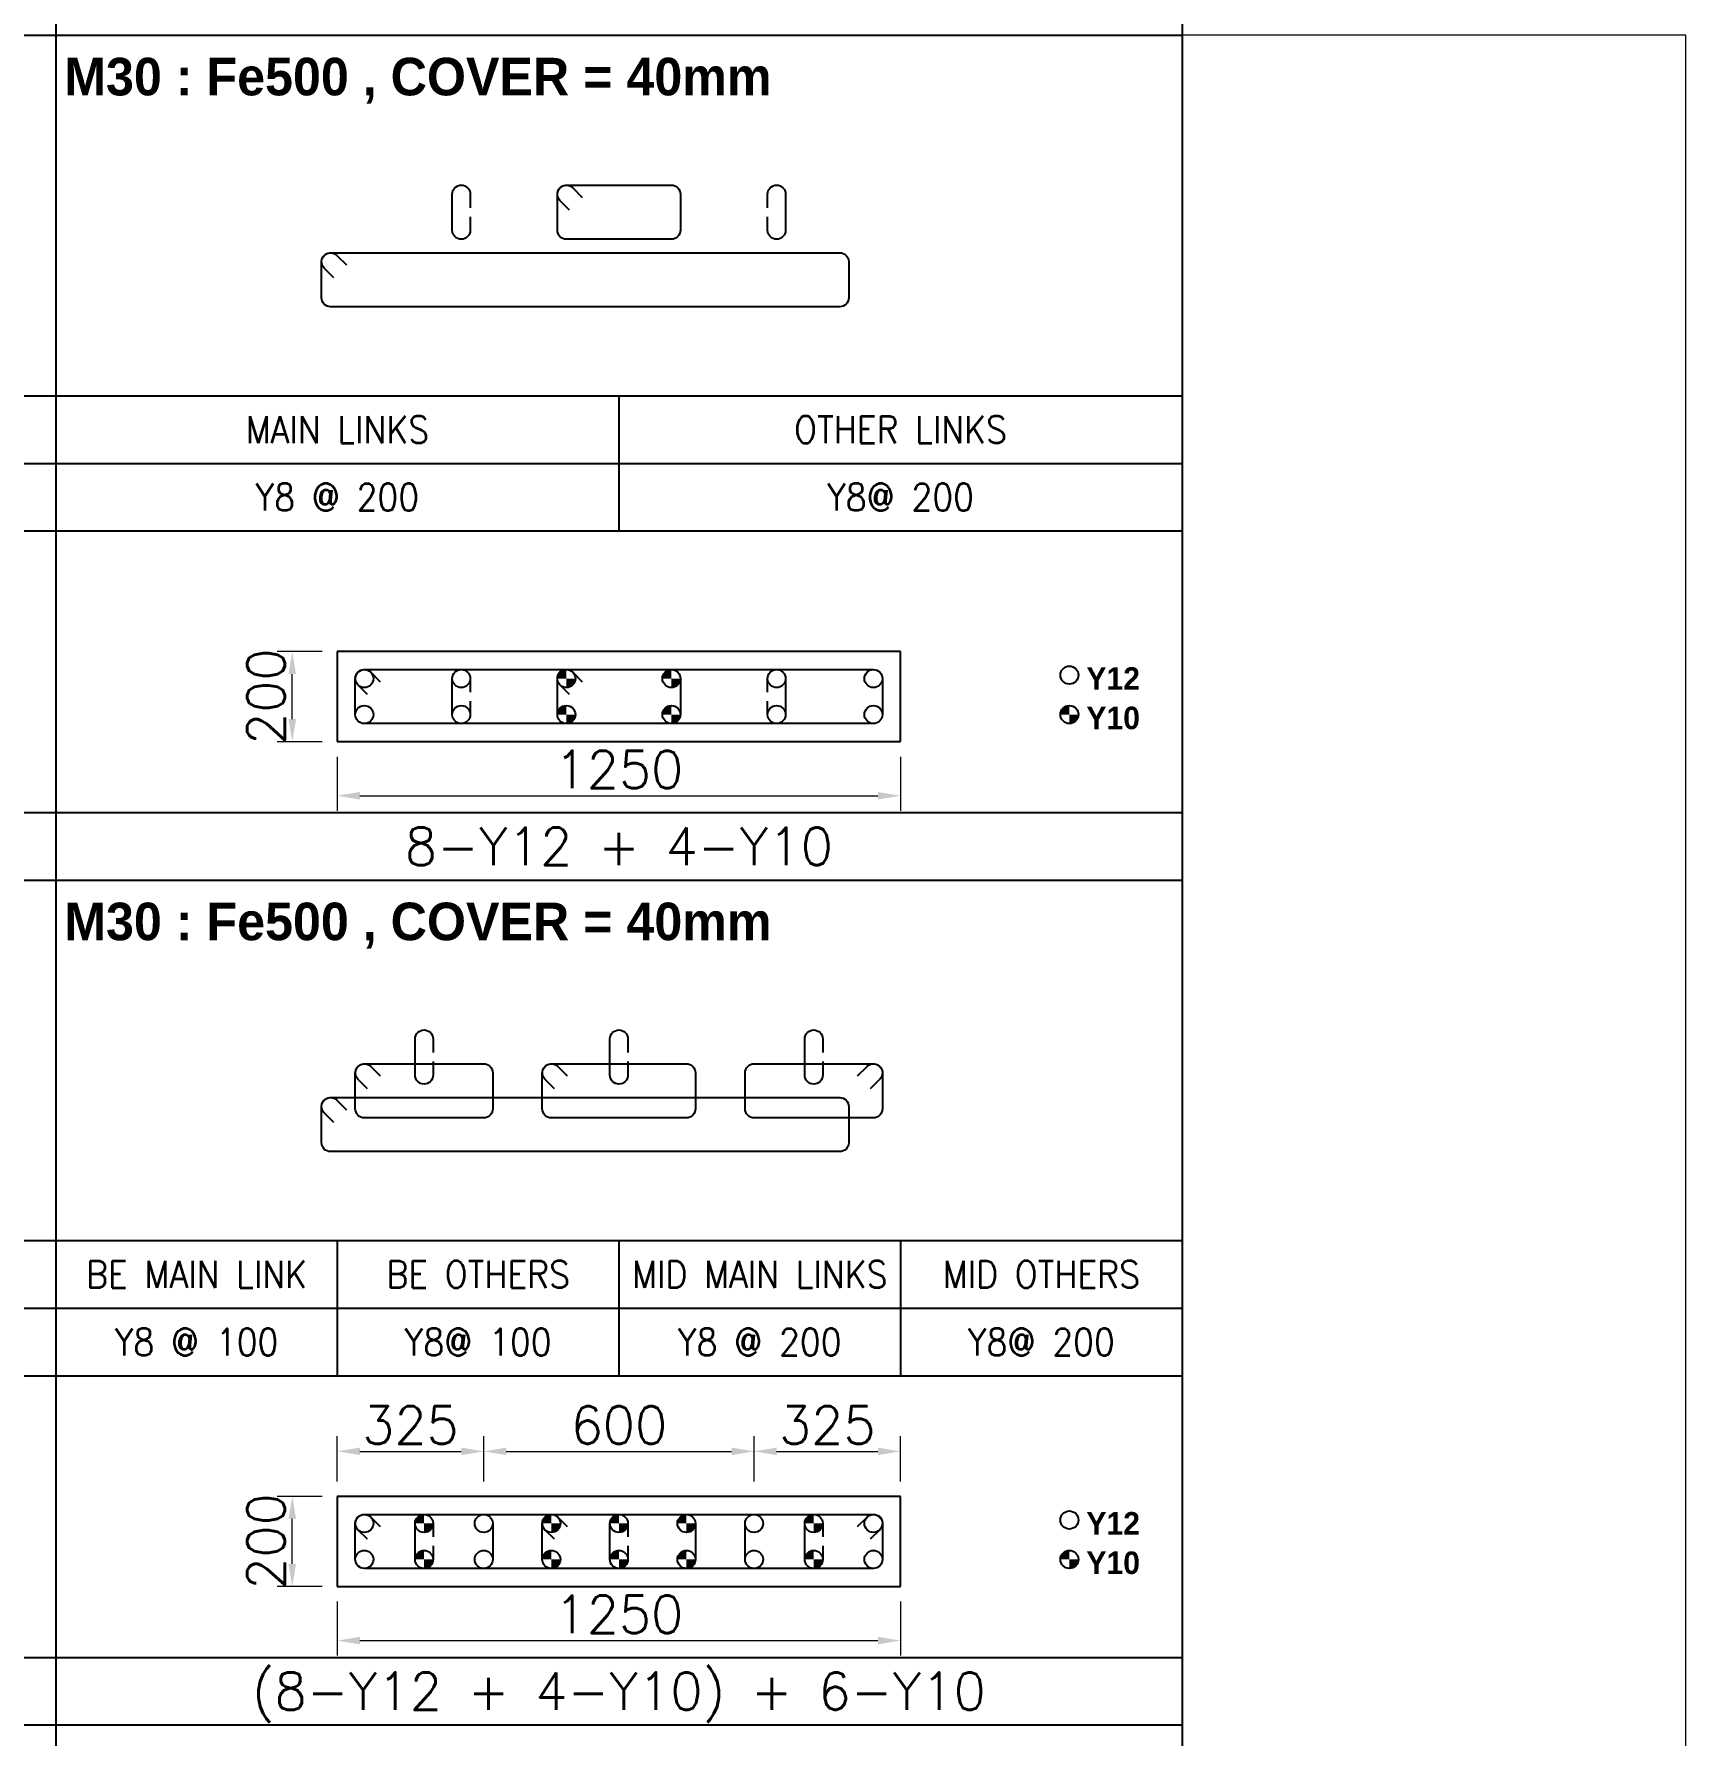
# Model space of a CAD drawing. Header units: millimetres. Extents: x -28707963 to -28231469, y 696001 to 896471.
# Drawn here: x -28253180 to -28242181, y 863348 to 874679 of the extents above; entities that cross this region are included whole.
import ezdxf
from ezdxf.enums import TextEntityAlignment as Align

# ---------------------------------------------------------------- set-up
doc = ezdxf.new("R2010")
doc.units = ezdxf.units.MM
doc.header["$MEASUREMENT"] = 0
doc.header["$PDMODE"] = 34
doc.header["$PDSIZE"] = -8
doc.layers.get('0').update_dxf_attribs({"lineweight": 5})
for name, color, linetype in [('04 NORMAL TEXT.', 4, 'Continuous'), ('09 COL TEXT-SCH', 2, 'Continuous'), ('14 REINF', 6, 'Continuous'), ('22 TABLE FRAME', 5, 'Continuous'), ('23 STIRRUPS', 5, 'Continuous'), ('TEXT', 4, 'Continuous')]:
    doc.layers.add(name, color=color, linetype=linetype)
doc.layers.add('19 COLUMN', color=1, linetype='Continuous', lineweight=25)
doc.styles.add('adani bold', font='')
doc.styles.add('ROMANS', font='simplex.shx')
doc.styles.get('adani bold').set_extended_font_data('Adani Bold', bold=True)
doc.dimstyles.new('D 50', dxfattribs={"dimscale": 100, "dimtxt": 3, "dimasz": 1.5, "dimexe": 1, "dimexo": 1, "dimgap": 0.5, "dimtad": 1, "dimdec": 0, "dimdsep": 46, "dimtxsty": 'ROMANS', "dimcen": 2.5, "dimclrd": 5, "dimclre": 5, "dimclrt": 4, "dimadec": 0, "dimazin": 0, "dimtfac": 1, "dimtdec": 0, "dimtmove": 0, "dimatfit": 3, "dimfxl": 1, "dimlwd": 0, "dimlwe": 0, "dimarcsym": 0})

# ---------------------------------------------------------------- blocks, each defined once
blk = doc.blocks.new('*D871')
at = {"color": 5, "lineweight": 0, "transparency": 16777216}
for p, q in [((-28251161, 864243), (-28251161, 863883)), ((-28247411, 864243), (-28247411, 863883)), ((-28251011, 863983), (-28247561, 863983))]:
    blk.add_line(p, q, dxfattribs=at)
at = {"color": 5, "transparency": 16777216}
for points in [[(-28251011, 864008), (-28251011, 863958), (-28251161, 863983)], [(-28247561, 863958), (-28247561, 864008), (-28247411, 863983)]]:
    blk.add_solid(points, dxfattribs=at)
at = {"layer": 'Defpoints', "color": 0, "transparency": 16777216}
for p in [(-28251161, 864343), (-28247411, 864343), (-28247411, 863983)]:
    blk.add_point(p, dxfattribs=at)
at = {"color": 4, "transparency": 16777216, "insert": (-28249286, 864158), "char_height": 250, "attachment_point": 5, "style": 'ROMANS'}
blk.add_mtext('1250', dxfattribs=at)
blk = doc.blocks.new('*D872')
at = {"color": 5, "lineweight": 0, "transparency": 16777216}
for p, q in [((-28251261, 864943), (-28251561, 864943)), ((-28251461, 864493), (-28251461, 864793)), ((-28251261, 864343), (-28251561, 864343))]:
    blk.add_line(p, q, dxfattribs=at)
at = {"color": 5, "transparency": 16777216}
for points in [[(-28251436, 864793), (-28251486, 864793), (-28251461, 864943)], [(-28251486, 864493), (-28251436, 864493), (-28251461, 864343)]]:
    blk.add_solid(points, dxfattribs=at)
at = {"layer": 'Defpoints', "color": 0, "transparency": 16777216}
for p in [(-28251461, 864943), (-28251161, 864943), (-28251161, 864343)]:
    blk.add_point(p, dxfattribs=at)
at = {"color": 4, "transparency": 16777216, "insert": (-28251636, 864643), "char_height": 250, "attachment_point": 5, "rotation": 90, "style": 'ROMANS'}
blk.add_mtext('200', dxfattribs=at)
blk = doc.blocks.new('*D873')
at = {"color": 5, "lineweight": 0, "transparency": 16777216}
for p, q in [((-28251161, 865043), (-28251161, 865343)), ((-28250186, 865043), (-28250186, 865343)), ((-28251011, 865243), (-28250336, 865243))]:
    blk.add_line(p, q, dxfattribs=at)
at = {"color": 5, "transparency": 16777216}
for points in [[(-28251011, 865268), (-28251011, 865218), (-28251161, 865243)], [(-28250336, 865218), (-28250336, 865268), (-28250186, 865243)]]:
    blk.add_solid(points, dxfattribs=at)
at = {"layer": 'Defpoints', "color": 0, "transparency": 16777216}
for p in [(-28250186, 865243), (-28251161, 864943), (-28250186, 864943)]:
    blk.add_point(p, dxfattribs=at)
at = {"color": 4, "transparency": 16777216, "insert": (-28250674, 865418), "char_height": 250, "attachment_point": 5, "style": 'ROMANS'}
blk.add_mtext('325', dxfattribs=at)
blk = doc.blocks.new('*D874')
at = {"color": 5, "lineweight": 0, "transparency": 16777216}
for p, q in [((-28250186, 865043), (-28250186, 865343)), ((-28248386, 865043), (-28248386, 865343)), ((-28250036, 865243), (-28248536, 865243))]:
    blk.add_line(p, q, dxfattribs=at)
at = {"color": 5, "transparency": 16777216}
for points in [[(-28250036, 865268), (-28250036, 865218), (-28250186, 865243)], [(-28248536, 865218), (-28248536, 865268), (-28248386, 865243)]]:
    blk.add_solid(points, dxfattribs=at)
at = {"layer": 'Defpoints', "color": 0, "transparency": 16777216}
for p in [(-28248386, 865243), (-28250186, 864943), (-28248386, 864943)]:
    blk.add_point(p, dxfattribs=at)
at = {"color": 4, "transparency": 16777216, "insert": (-28249286, 865418), "char_height": 250, "attachment_point": 5, "style": 'ROMANS'}
blk.add_mtext('600', dxfattribs=at)
blk = doc.blocks.new('*D875')
at = {"color": 5, "lineweight": 0, "transparency": 16777216}
for p, q in [((-28248386, 865043), (-28248386, 865343)), ((-28247411, 865043), (-28247411, 865343)), ((-28248236, 865243), (-28247561, 865243))]:
    blk.add_line(p, q, dxfattribs=at)
at = {"color": 5, "transparency": 16777216}
for points in [[(-28248236, 865268), (-28248236, 865218), (-28248386, 865243)], [(-28247561, 865218), (-28247561, 865268), (-28247411, 865243)]]:
    blk.add_solid(points, dxfattribs=at)
at = {"layer": 'Defpoints', "color": 0, "transparency": 16777216}
for p in [(-28247411, 865243), (-28248386, 864943), (-28247411, 864943)]:
    blk.add_point(p, dxfattribs=at)
at = {"color": 4, "transparency": 16777216, "insert": (-28247899, 865418), "char_height": 250, "attachment_point": 5, "style": 'ROMANS'}
blk.add_mtext('325', dxfattribs=at)
blk = doc.blocks.new('*D876')
at = {"color": 5, "lineweight": 0, "transparency": 16777216}
for p, q in [((-28251161, 869868), (-28251161, 869508)), ((-28247411, 869868), (-28247411, 869508)), ((-28251011, 869608), (-28247561, 869608))]:
    blk.add_line(p, q, dxfattribs=at)
at = {"color": 5, "transparency": 16777216}
for points in [[(-28251011, 869633), (-28251011, 869583), (-28251161, 869608)], [(-28247561, 869583), (-28247561, 869633), (-28247411, 869608)]]:
    blk.add_solid(points, dxfattribs=at)
at = {"layer": 'Defpoints', "color": 0, "transparency": 16777216}
for p in [(-28251161, 869968), (-28247411, 869968), (-28247411, 869608)]:
    blk.add_point(p, dxfattribs=at)
at = {"color": 4, "transparency": 16777216, "insert": (-28249286, 869783), "char_height": 250, "attachment_point": 5, "style": 'ROMANS'}
blk.add_mtext('1250', dxfattribs=at)
blk = doc.blocks.new('*D877')
at = {"color": 5, "lineweight": 0, "transparency": 16777216}
for p, q in [((-28251261, 870568), (-28251561, 870568)), ((-28251461, 870118), (-28251461, 870418)), ((-28251261, 869968), (-28251561, 869968))]:
    blk.add_line(p, q, dxfattribs=at)
at = {"color": 5, "transparency": 16777216}
for points in [[(-28251436, 870418), (-28251486, 870418), (-28251461, 870568)], [(-28251486, 870118), (-28251436, 870118), (-28251461, 869968)]]:
    blk.add_solid(points, dxfattribs=at)
at = {"layer": 'Defpoints', "color": 0, "transparency": 16777216}
for p in [(-28251461, 870568), (-28251161, 870568), (-28251161, 869968)]:
    blk.add_point(p, dxfattribs=at)
at = {"color": 4, "transparency": 16777216, "insert": (-28251636, 870268), "char_height": 250, "attachment_point": 5, "rotation": 90, "style": 'ROMANS'}
blk.add_mtext('200', dxfattribs=at)

msp = doc.modelspace()

# ---------------------------------------------------------------- hatches: boundary and pattern name
at = {"layer": '14 REINF'}
h = msp.add_hatch(color=6, dxfattribs=at)
edge = h.paths.add_edge_path(flags=0)
edge.add_line((-28249696.1, 870388.4), (-28249636.1, 870388.4))
edge.add_line((-28249636.1, 870388.4), (-28249636.1, 870448.4))
edge.add_arc((-28249636.1, 870388.4), 60, 90, 180)
edge = h.paths.add_edge_path(flags=0)
edge.add_line((-28249576.1, 870388.4), (-28249636.1, 870388.4))
edge.add_line((-28249636.1, 870388.4), (-28249636.1, 870328.4))
edge.add_arc((-28249636.1, 870388.4), 60, 270, 360)
h = msp.add_hatch(color=6, dxfattribs=at)
edge = h.paths.add_edge_path(flags=0)
edge.add_line((-28248996.1, 870388.4), (-28248936.1, 870388.4))
edge.add_line((-28248936.1, 870388.4), (-28248936.1, 870448.4))
edge.add_arc((-28248936.1, 870388.4), 60, 90, 180)
edge = h.paths.add_edge_path(flags=0)
edge.add_line((-28248876.1, 870388.4), (-28248936.1, 870388.4))
edge.add_line((-28248936.1, 870388.4), (-28248936.1, 870328.4))
edge.add_arc((-28248936.1, 870388.4), 60, 270, 360)
h = msp.add_hatch(color=6, dxfattribs=at)
edge = h.paths.add_edge_path(flags=0)
edge.add_line((-28249696.1, 870148.4), (-28249636.1, 870148.4))
edge.add_line((-28249636.1, 870148.4), (-28249636.1, 870208.4))
edge.add_arc((-28249636.1, 870148.4), 60, 90, 180)
edge = h.paths.add_edge_path(flags=0)
edge.add_line((-28249576.1, 870148.4), (-28249636.1, 870148.4))
edge.add_line((-28249636.1, 870148.4), (-28249636.1, 870088.4))
edge.add_arc((-28249636.1, 870148.4), 60, 270, 360)
h = msp.add_hatch(color=6, dxfattribs=at)
edge = h.paths.add_edge_path(flags=0)
edge.add_line((-28248996.1, 870148.4), (-28248936.1, 870148.4))
edge.add_line((-28248936.1, 870148.4), (-28248936.1, 870208.4))
edge.add_arc((-28248936.1, 870148.4), 60, 90, 180)
edge = h.paths.add_edge_path(flags=0)
edge.add_line((-28248876.1, 870148.4), (-28248936.1, 870148.4))
edge.add_line((-28248936.1, 870148.4), (-28248936.1, 870088.4))
edge.add_arc((-28248936.1, 870148.4), 60, 270, 360)
h = msp.add_hatch(color=6, dxfattribs=at)
edge = h.paths.add_edge_path(flags=0)
edge.add_line((-28246346.1, 870148.4), (-28246286.1, 870148.4))
edge.add_line((-28246286.1, 870148.4), (-28246286.1, 870208.4))
edge.add_arc((-28246286.1, 870148.4), 60, 90, 180)
edge = h.paths.add_edge_path(flags=0)
edge.add_line((-28246226.1, 870148.4), (-28246286.1, 870148.4))
edge.add_line((-28246286.1, 870148.4), (-28246286.1, 870088.4))
edge.add_arc((-28246286.1, 870148.4), 60, 270, 360)
h = msp.add_hatch(color=6, dxfattribs=at)
edge = h.paths.add_edge_path(flags=0)
edge.add_line((-28250643.6, 864763.4), (-28250583.6, 864763.4))
edge.add_line((-28250583.6, 864763.4), (-28250583.6, 864823.4))
edge.add_arc((-28250583.6, 864763.4), 60, 90, 180)
edge = h.paths.add_edge_path(flags=0)
edge.add_line((-28250523.6, 864763.4), (-28250583.6, 864763.4))
edge.add_line((-28250583.6, 864763.4), (-28250583.6, 864703.4))
edge.add_arc((-28250583.6, 864763.4), 60, 270, 360)
h = msp.add_hatch(color=6, dxfattribs=at)
edge = h.paths.add_edge_path(flags=0)
edge.add_line((-28249796.1, 864763.4), (-28249736.1, 864763.4))
edge.add_line((-28249736.1, 864763.4), (-28249736.1, 864823.4))
edge.add_arc((-28249736.1, 864763.4), 60, 90, 180)
edge = h.paths.add_edge_path(flags=0)
edge.add_line((-28249676.1, 864763.4), (-28249736.1, 864763.4))
edge.add_line((-28249736.1, 864763.4), (-28249736.1, 864703.4))
edge.add_arc((-28249736.1, 864763.4), 60, 270, 360)
h = msp.add_hatch(color=6, dxfattribs=at)
edge = h.paths.add_edge_path(flags=0)
edge.add_line((-28249346.1, 864763.4), (-28249286.1, 864763.4))
edge.add_line((-28249286.1, 864763.4), (-28249286.1, 864823.4))
edge.add_arc((-28249286.1, 864763.4), 60, 90, 180)
edge = h.paths.add_edge_path(flags=0)
edge.add_line((-28249226.1, 864763.4), (-28249286.1, 864763.4))
edge.add_line((-28249286.1, 864763.4), (-28249286.1, 864703.4))
edge.add_arc((-28249286.1, 864763.4), 60, 270, 360)
h = msp.add_hatch(color=6, dxfattribs=at)
edge = h.paths.add_edge_path(flags=0)
edge.add_line((-28248896.1, 864763.4), (-28248836.1, 864763.4))
edge.add_line((-28248836.1, 864763.4), (-28248836.1, 864823.4))
edge.add_arc((-28248836.1, 864763.4), 60, 90, 180)
edge = h.paths.add_edge_path(flags=0)
edge.add_line((-28248776.1, 864763.4), (-28248836.1, 864763.4))
edge.add_line((-28248836.1, 864763.4), (-28248836.1, 864703.4))
edge.add_arc((-28248836.1, 864763.4), 60, 270, 360)
h = msp.add_hatch(color=6, dxfattribs=at)
edge = h.paths.add_edge_path(flags=0)
edge.add_line((-28248048.6, 864763.4), (-28247988.6, 864763.4))
edge.add_line((-28247988.6, 864763.4), (-28247988.6, 864823.4))
edge.add_arc((-28247988.6, 864763.4), 60, 90, 180)
edge = h.paths.add_edge_path(flags=0)
edge.add_line((-28247928.6, 864763.4), (-28247988.6, 864763.4))
edge.add_line((-28247988.6, 864763.4), (-28247988.6, 864703.4))
edge.add_arc((-28247988.6, 864763.4), 60, 270, 360)
h = msp.add_hatch(color=6, dxfattribs=at)
edge = h.paths.add_edge_path(flags=0)
edge.add_line((-28250643.6, 864523.4), (-28250583.6, 864523.4))
edge.add_line((-28250583.6, 864523.4), (-28250583.6, 864583.4))
edge.add_arc((-28250583.6, 864523.4), 60, 90, 180)
edge = h.paths.add_edge_path(flags=0)
edge.add_line((-28250523.6, 864523.4), (-28250583.6, 864523.4))
edge.add_line((-28250583.6, 864523.4), (-28250583.6, 864463.4))
edge.add_arc((-28250583.6, 864523.4), 60, 270, 360)
h = msp.add_hatch(color=6, dxfattribs=at)
edge = h.paths.add_edge_path(flags=0)
edge.add_line((-28249796.1, 864523.4), (-28249736.1, 864523.4))
edge.add_line((-28249736.1, 864523.4), (-28249736.1, 864583.4))
edge.add_arc((-28249736.1, 864523.4), 60, 90, 180)
edge = h.paths.add_edge_path(flags=0)
edge.add_line((-28249676.1, 864523.4), (-28249736.1, 864523.4))
edge.add_line((-28249736.1, 864523.4), (-28249736.1, 864463.4))
edge.add_arc((-28249736.1, 864523.4), 60, 270, 360)
h = msp.add_hatch(color=6, dxfattribs=at)
edge = h.paths.add_edge_path(flags=0)
edge.add_line((-28249346.1, 864523.4), (-28249286.1, 864523.4))
edge.add_line((-28249286.1, 864523.4), (-28249286.1, 864583.4))
edge.add_arc((-28249286.1, 864523.4), 60, 90, 180)
edge = h.paths.add_edge_path(flags=0)
edge.add_line((-28249226.1, 864523.4), (-28249286.1, 864523.4))
edge.add_line((-28249286.1, 864523.4), (-28249286.1, 864463.4))
edge.add_arc((-28249286.1, 864523.4), 60, 270, 360)
h = msp.add_hatch(color=6, dxfattribs=at)
edge = h.paths.add_edge_path(flags=0)
edge.add_line((-28248896.1, 864523.4), (-28248836.1, 864523.4))
edge.add_line((-28248836.1, 864523.4), (-28248836.1, 864583.4))
edge.add_arc((-28248836.1, 864523.4), 60, 90, 180)
edge = h.paths.add_edge_path(flags=0)
edge.add_line((-28248776.1, 864523.4), (-28248836.1, 864523.4))
edge.add_line((-28248836.1, 864523.4), (-28248836.1, 864463.4))
edge.add_arc((-28248836.1, 864523.4), 60, 270, 360)
h = msp.add_hatch(color=6, dxfattribs=at)
edge = h.paths.add_edge_path(flags=0)
edge.add_line((-28248048.6, 864523.4), (-28247988.6, 864523.4))
edge.add_line((-28247988.6, 864523.4), (-28247988.6, 864583.4))
edge.add_arc((-28247988.6, 864523.4), 60, 90, 180)
edge = h.paths.add_edge_path(flags=0)
edge.add_line((-28247928.6, 864523.4), (-28247988.6, 864523.4))
edge.add_line((-28247988.6, 864523.4), (-28247988.6, 864463.4))
edge.add_arc((-28247988.6, 864523.4), 60, 270, 360)
h = msp.add_hatch(color=6, dxfattribs=at)
edge = h.paths.add_edge_path(flags=0)
edge.add_line((-28246346.1, 864523.4), (-28246286.1, 864523.4))
edge.add_line((-28246286.1, 864523.4), (-28246286.1, 864583.4))
edge.add_arc((-28246286.1, 864523.4), 60, 90, 180)
edge = h.paths.add_edge_path(flags=0)
edge.add_line((-28246226.1, 864523.4), (-28246286.1, 864523.4))
edge.add_line((-28246286.1, 864523.4), (-28246286.1, 864463.4))
edge.add_arc((-28246286.1, 864523.4), 60, 270, 360)

# ---------------------------------------------------------------- linework, layer by layer
msp.add_lwpolyline([(-28341538.8, 788796.2), (-28242181.2, 788796.2), (-28242181.2, 874671.2), (-28341538.8, 874671.2)], close=True)
at = {"layer": '14 REINF', "color": 6}
for centre in [(-28250981.1, 870388.4), (-28250336.1, 870388.4), (-28249636.1, 870388.4), (-28248936.1, 870388.4), (-28248236.1, 870388.4), (-28247591.1, 870388.4), (-28246286.1, 870410.9), (-28250981.1, 870148.4), (-28250336.1, 870148.4), (-28249636.1, 870148.4), (-28248936.1, 870148.4), (-28248236.1, 870148.4), (-28247591.1, 870148.4), (-28246286.1, 870148.4), (-28250981.1, 864763.4), (-28250583.6, 864763.4), (-28250186.1, 864763.4), (-28249736.1, 864763.4), (-28249286.1, 864763.4), (-28248836.1, 864763.4), (-28248386.1, 864763.4), (-28247988.6, 864763.4), (-28247591.1, 864763.4), (-28246286.1, 864785.9), (-28250981.1, 864523.4), (-28250583.6, 864523.4), (-28250186.1, 864523.4), (-28249736.1, 864523.4), (-28249286.1, 864523.4), (-28248836.1, 864523.4), (-28248386.1, 864523.4), (-28247988.6, 864523.4), (-28247591.1, 864523.4), (-28246286.1, 864523.4)]:
    msp.add_circle(centre, 60, dxfattribs=at)
at = {"layer": '19 COLUMN', "color": 4}
for points in [[(-28247411.1, 870568.4), (-28251161.1, 870568.4)], [(-28251161.1, 870568.4), (-28251161.1, 869968.4)], [(-28247411.1, 869968.4), (-28247411.1, 870568.4)], [(-28251161.1, 869968.4), (-28247411.1, 869968.4)], [(-28247411.1, 864943.4), (-28251161.1, 864943.4)], [(-28251161.1, 864943.4), (-28251161.1, 864343.4)], [(-28247411.1, 864343.4), (-28247411.1, 864943.4)], [(-28251161.1, 864343.4), (-28247411.1, 864343.4)]]:
    msp.add_lwpolyline(points, dxfattribs=at)
at = {"layer": '22 TABLE FRAME', "color": 5, "linetype": 'Continuous'}
for p, q in [((-28253036.1, 886726.1), (-28253036.1, 863421.2)), ((-28245536.1, 885921.2), (-28245536.1, 863421.2)), ((-28275536.1, 874671.2), (-28245536.1, 874671.2)), ((-28275536.1, 872271.2), (-28245536.1, 872271.2)), ((-28249286.1, 872271.2), (-28249286.1, 871371.2)), ((-28275536.1, 871821.2), (-28245536.1, 871821.2)), ((-28275536.1, 871371.2), (-28245536.1, 871371.2)), ((-28275536.1, 869496.2), (-28245536.1, 869496.2)), ((-28334786.1, 869046.2), (-28245536.1, 869046.2)), ((-28275536.1, 869046.2), (-28245536.1, 869046.2)), ((-28275536.1, 866646.2), (-28245536.1, 866646.2)), ((-28251161.1, 866646.2), (-28251161.1, 865746.2)), ((-28249286.1, 866646.2), (-28249286.1, 865746.2)), ((-28247411.1, 866646.2), (-28247411.1, 865746.2)), ((-28275536.1, 866196.2), (-28245536.1, 866196.2)), ((-28275536.1, 865746.2), (-28245536.1, 865746.2)), ((-28275536.1, 863871.2), (-28245536.1, 863871.2)), ((-28334786.1, 863421.2), (-28245536.1, 863421.2)), ((-28253036.1, 863421.2), (-28253036.1, 788796.2)), ((-28245536.1, 863421.2), (-28245536.1, 788796.2))]:
    msp.add_line(p, q, dxfattribs=at)
at = {"layer": '23 STIRRUPS', "color": 5}
for points in [[(-28250276.1, 873463.4), (-28250276.1, 873373.4, -1), (-28250396.1, 873373.4), (-28250396.1, 873613.4, -1), (-28250276.1, 873613.4), (-28250276.1, 873523.4)], [(-28249614.9, 873507.3), (-28249678.6, 873570.9, -0.6683136), (-28249636.1, 873673.4), (-28248936.1, 873673.4, -0.4143234), (-28248876.1, 873613.4), (-28248876.1, 873373.4, -0.4143234), (-28248936.1, 873313.4), (-28249636.1, 873313.4, -0.4143234), (-28249696.1, 873373.4), (-28249696.1, 873613.4, -0.6681793), (-28249593.7, 873655.8), (-28249530.1, 873592.1)], [(-28248296.1, 873523.4), (-28248296.1, 873613.4, -1), (-28248176.1, 873613.4), (-28248176.1, 873373.4, -1), (-28248296.1, 873373.4), (-28248296.1, 873463.4)], [(-28251184.9, 873057.3), (-28251248.5, 873120.9, -0.668178), (-28251206.1, 873223.4), (-28247816.1, 873223.4, -0.4142136), (-28247756.1, 873163.4), (-28247756.1, 872923.4, -0.4142136), (-28247816.1, 872863.4), (-28251206.1, 872863.4, -0.4142136), (-28251266.1, 872923.4), (-28251266.1, 873163.4, -0.6681793), (-28251163.7, 873205.8), (-28251100, 873142.1)], [(-28250959.9, 870282.3), (-28251023.5, 870345.9, -0.668178), (-28250981.1, 870448.4), (-28247591.1, 870448.4, -0.4142136), (-28247531.1, 870388.4), (-28247531.1, 870148.4, -0.4142136), (-28247591.1, 870088.4), (-28250981.1, 870088.4, -0.4142136), (-28251041.1, 870148.4), (-28251041.1, 870388.4, -0.6681793), (-28250938.7, 870430.8), (-28250875, 870367.1)], [(-28250276.1, 870238.4), (-28250276.1, 870148.4, -1), (-28250396.1, 870148.4), (-28250396.1, 870388.4, -1), (-28250276.1, 870388.4), (-28250276.1, 870298.4)], [(-28249614.9, 870282.3), (-28249678.6, 870345.9, -0.6683136), (-28249636.1, 870448.4), (-28248936.1, 870448.4, -0.4143234), (-28248876.1, 870388.4), (-28248876.1, 870148.4, -0.4143234), (-28248936.1, 870088.4), (-28249636.1, 870088.4, -0.4143234), (-28249696.1, 870148.4), (-28249696.1, 870388.4, -0.6681793), (-28249593.7, 870430.8), (-28249530.1, 870367.1)], [(-28248296.1, 870298.4), (-28248296.1, 870388.4, -1), (-28248176.1, 870388.4), (-28248176.1, 870148.4, -1), (-28248296.1, 870148.4), (-28248296.1, 870238.4)], [(-28250523.6, 867838.4), (-28250523.6, 867748.4, -1), (-28250643.6, 867748.4), (-28250643.6, 867988.4, -1), (-28250523.6, 867988.4), (-28250523.6, 867898.4)], [(-28249226.1, 867838.4), (-28249226.1, 867748.4, -1), (-28249346.1, 867748.4), (-28249346.1, 867988.4, -1), (-28249226.1, 867988.4), (-28249226.1, 867898.4)], [(-28247928.6, 867838.4), (-28247928.6, 867748.4, -1), (-28248048.6, 867748.4), (-28248048.6, 867988.4, -1), (-28247928.6, 867988.4), (-28247928.6, 867898.4)], [(-28250959.9, 867657.3), (-28251023.5, 867720.9, -0.668178), (-28250981.1, 867823.4), (-28250186.1, 867823.4, -0.4142136), (-28250126.1, 867763.4), (-28250126.1, 867523.4, -0.4142136), (-28250186.1, 867463.4), (-28250981.1, 867463.4, -0.4142136), (-28251041.1, 867523.4), (-28251041.1, 867763.4, -0.6681793), (-28250938.7, 867805.8), (-28250875, 867742.1)], [(-28249714.9, 867657.3), (-28249778.5, 867720.9, -0.668178), (-28249736.1, 867823.4), (-28248836.1, 867823.4, -0.4142136), (-28248776.1, 867763.4), (-28248776.1, 867523.4, -0.4142136), (-28248836.1, 867463.4), (-28249736.1, 867463.4, -0.4142136), (-28249796.1, 867523.4), (-28249796.1, 867763.4, -0.6681793), (-28249693.7, 867805.8), (-28249630, 867742.1)], [(-28247697.2, 867742.1), (-28247633.5, 867805.8, -0.6681793), (-28247531.1, 867763.4), (-28247531.1, 867523.4, -0.4142136), (-28247591.1, 867463.4), (-28248386.1, 867463.4, -0.4142136), (-28248446.1, 867523.4), (-28248446.1, 867763.4, -0.4142136), (-28248386.1, 867823.4), (-28247591.1, 867823.4, -0.668178), (-28247548.7, 867720.9), (-28247612.3, 867657.3)], [(-28251184.9, 867432.3), (-28251248.5, 867495.9, -0.668178), (-28251206.1, 867598.4), (-28247816.1, 867598.4, -0.4142136), (-28247756.1, 867538.4), (-28247756.1, 867298.4, -0.4142136), (-28247816.1, 867238.4), (-28251206.1, 867238.4, -0.4142136), (-28251266.1, 867298.4), (-28251266.1, 867538.4, -0.6681793), (-28251163.7, 867580.8), (-28251100, 867517.1)], [(-28250959.9, 864657.3), (-28251023.5, 864720.9, -0.668178), (-28250981.1, 864823.4), (-28247591.1, 864823.4, -0.4142136), (-28247531.1, 864763.4), (-28247531.1, 864523.4, -0.4142136), (-28247591.1, 864463.4), (-28250981.1, 864463.4, -0.4142136), (-28251041.1, 864523.4), (-28251041.1, 864763.4, -0.6681793), (-28250938.7, 864805.8), (-28250875, 864742.1)], [(-28250959.9, 864657.3), (-28251023.5, 864720.9, -0.668178), (-28250981.1, 864823.4), (-28250186.1, 864823.4, -0.4142136), (-28250126.1, 864763.4), (-28250126.1, 864523.4, -0.4142136), (-28250186.1, 864463.4), (-28250981.1, 864463.4, -0.4142136), (-28251041.1, 864523.4), (-28251041.1, 864763.4, -0.6681793), (-28250938.7, 864805.8), (-28250875, 864742.1)], [(-28250523.6, 864613.4), (-28250523.6, 864523.4, -1), (-28250643.6, 864523.4), (-28250643.6, 864763.4, -1), (-28250523.6, 864763.4), (-28250523.6, 864673.4)], [(-28249714.9, 864657.3), (-28249778.5, 864720.9, -0.668178), (-28249736.1, 864823.4), (-28248836.1, 864823.4, -0.4142136), (-28248776.1, 864763.4), (-28248776.1, 864523.4, -0.4142136), (-28248836.1, 864463.4), (-28249736.1, 864463.4, -0.4142136), (-28249796.1, 864523.4), (-28249796.1, 864763.4, -0.6681793), (-28249693.7, 864805.8), (-28249630, 864742.1)], [(-28249226.1, 864613.4), (-28249226.1, 864523.4, -1), (-28249346.1, 864523.4), (-28249346.1, 864763.4, -1), (-28249226.1, 864763.4), (-28249226.1, 864673.4)], [(-28247697.2, 864742.1), (-28247633.5, 864805.8, -0.6681793), (-28247531.1, 864763.4), (-28247531.1, 864523.4, -0.4142136), (-28247591.1, 864463.4), (-28248386.1, 864463.4, -0.4142136), (-28248446.1, 864523.4), (-28248446.1, 864763.4, -0.4142136), (-28248386.1, 864823.4), (-28247591.1, 864823.4, -0.668178), (-28247548.7, 864720.9), (-28247612.3, 864657.3)], [(-28247928.6, 864613.4), (-28247928.6, 864523.4, -1), (-28248048.6, 864523.4), (-28248048.6, 864763.4, -1), (-28247928.6, 864763.4), (-28247928.6, 864673.4)]]:
    msp.add_lwpolyline(points, format="xyb", dxfattribs=at)

# ---------------------------------------------------------------- texts
at = {"layer": '04 NORMAL TEXT.', "color": 4, "style": 'ROMANS', "width": 0.9}
for s, p in [('MAIN LINKS', (-28251161.1, 872046.2)), ('OTHER LINKS', (-28247411.1, 872046.2)), ('Y8 @ 200', (-28251161.1, 871596.2)), ('Y8@ 200', (-28247411.1, 871596.2)), ('BE MAIN LINK', (-28252098.6, 866421.2)), ('BE OTHERS', (-28250223.6, 866421.2)), ('MID MAIN LINKS', (-28248348.6, 866421.2)), ('MID OTHERS', (-28246473.6, 866421.2)), ('Y8 @ 100', (-28252098.6, 865971.2)), ('Y8@ 100', (-28250223.6, 865971.2)), ('Y8 @ 200', (-28248348.6, 865971.2)), ('Y8@ 200', (-28246473.6, 865971.2))]:
    msp.add_text(s, height=180, dxfattribs=at).set_placement(p, align=Align.MIDDLE_CENTER)
at = {"layer": '09 COL TEXT-SCH', "color": 3, "linetype": 'Continuous', "style": 'ROMANS'}
for s, p in [('8-Y12 + 4-Y10', (-28249286.1, 869271.2)), ('(8-Y12 + 4-Y10) + 6-Y10', (-28249286.1, 863646.2))]:
    msp.add_text(s, height=250, dxfattribs=at).set_placement(p, align=Align.MIDDLE_CENTER)
at = {"layer": 'TEXT', "style": 'adani bold'}
for p in [(-28252979.8, 874271.2), (-28252979.8, 868646.2)]:
    msp.add_text('M30 : Fe500 , COVER = 40mm', height=250, dxfattribs=at).set_placement(p)
for s, p in [('Y12', (-28246173.6, 870388.7)), ('Y10', (-28246173.6, 870126.2)), ('Y12', (-28246173.6, 864763.7)), ('Y10', (-28246173.6, 864501.2))]:
    msp.add_text(s, height=150, dxfattribs=at).set_placement(p, align=Align.MIDDLE_LEFT)

# ---------------------------------------------------------------- dimensions: what is measured, and where the dimension line sits
for base, p1, p2, picture, middle in [((-28251461.1, 870568.4), (-28251161.1, 869968.4), (-28251161.1, 870568.4), '*D877', (-28251461.1, 870268.4)), ((-28251461.1, 864943.4), (-28251161.1, 864343.4), (-28251161.1, 864943.4), '*D872', (-28251461.1, 864643.4))]:
    dim = msp.add_linear_dim(base=base, p1=p1, p2=p2, angle=90, text='200', dimstyle='D 50', override={"dimtxt": 2.5})
    dim.commit()
    dim.dimension.update_dxf_attribs({"geometry": picture, "text_midpoint": middle, "dimtype": 161})
for p1, p2, distance, text, picture, middle in [((-28251161.1, 869968.4), (-28247411.1, 869968.4), -360, '1250', '*D876', (-28249286.1, 869783.4)), ((-28251161.1, 864943.4), (-28250186.1, 864943.4), 300, '325', '*D873', (-28250673.6, 865418.4)), ((-28250186.1, 864943.4), (-28248386.1, 864943.4), 300, '600', '*D874', (-28249286.1, 865418.4)), ((-28248386.1, 864943.4), (-28247411.1, 864943.4), 300, '325', '*D875', (-28247898.6, 865418.4)), ((-28251161.1, 864343.4), (-28247411.1, 864343.4), -360, '1250', '*D871', (-28249286.1, 864158.4))]:
    dim = msp.add_aligned_dim(p1=p1, p2=p2, distance=distance, text=text, dimstyle='D 50', override={"dimtxt": 2.5})
    dim.commit()
    dim.dimension.update_dxf_attribs({"geometry": picture, "text_midpoint": middle})

doc.saveas('drawing.dxf')
